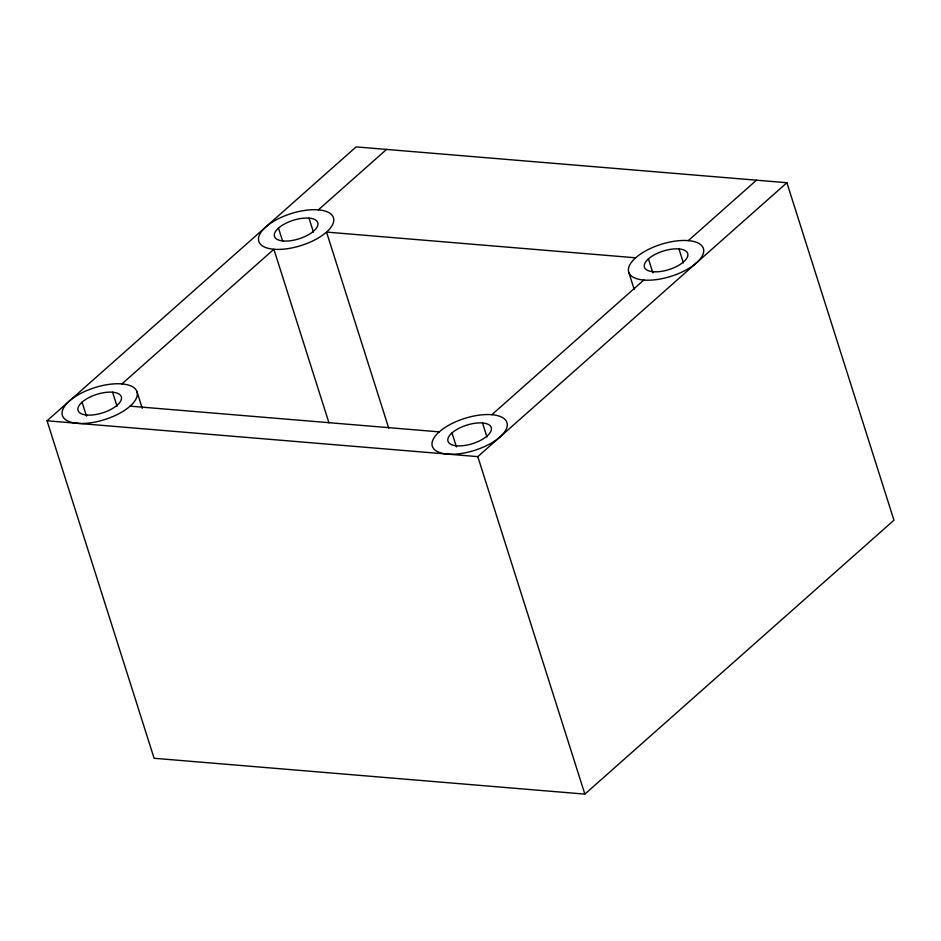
<?xml version="1.0" encoding="UTF-8"?>
<svg xmlns="http://www.w3.org/2000/svg" width="941" height="941" viewBox="0 0 941 941"><rect width="100%" height="100%" fill="white"/><g stroke="black" fill="none" stroke-linecap="round" stroke-linejoin="round"><path stroke-width="1.41" d="M47.05 420.792L356.145 146.89L786.899 182.73L893.95 520.208L584.855 794.11L154.101 758.27L47.05 420.792L477.805 456.632L786.899 182.73M121.93 383.916L273.89 249.259A39.157 16.738 -17.6 0 0 333.573 221.9A39.157 16.738 -17.6 0 0 280.912 217.512A39.157 16.738 -17.6 0 0 273.89 249.259L328.938 422.803M318.364 209.855L386.551 149.419M491.872 414.687L643.82 280.042A39.157 16.738 -17.6 0 0 703.515 252.67A39.157 16.738 -17.6 0 0 650.843 248.283A39.157 16.738 -17.6 0 0 643.82 280.042M688.294 240.625L756.493 180.19M635.657 257.799L326.527 232.086L388.68 428.014M130.093 406.147L439.224 431.86M678.955 248.906L683.389 262.904M648.431 258.869L652.866 272.855M628.835 272.478L634.163 289.275M482.521 422.968L486.956 436.965M477.805 456.632L584.855 794.11M451.998 432.931L456.444 446.928M309.013 218.136L313.447 232.133M278.489 228.087L282.488 240.684M136.916 391.48L142.244 408.265M112.579 392.197L117.025 406.194M82.067 402.16L86.501 416.145M77.456 423.321A39.157 16.738 -17.6 0 0 137.139 395.961A39.157 16.738 -17.6 0 0 84.478 391.574A39.157 16.738 -17.6 0 0 77.456 423.321M447.398 454.103A39.157 16.738 -17.6 0 0 507.081 426.732A39.157 16.738 -17.6 0 0 454.421 422.356A39.157 16.738 -17.6 0 0 447.398 454.103M283.229 240.978A22.702 9.704 -17.6 0 0 317.835 225.111A22.702 9.704 -17.6 0 0 287.299 222.57A22.702 9.704 -17.6 0 0 283.229 240.978M653.172 271.749A22.702 9.704 -17.6 0 0 687.765 255.893A22.702 9.704 -17.6 0 0 657.241 253.352A22.702 9.704 -17.6 0 0 653.172 271.749M86.795 415.04A22.702 9.704 -17.6 0 0 121.401 399.184A22.702 9.704 -17.6 0 0 90.877 396.643A22.702 9.704 -17.6 0 0 86.795 415.04M456.738 445.822A22.702 9.704 -17.6 0 0 491.343 429.955A22.702 9.704 -17.6 0 0 460.808 427.414A22.702 9.704 -17.6 0 0 456.738 445.822"/></g></svg>
